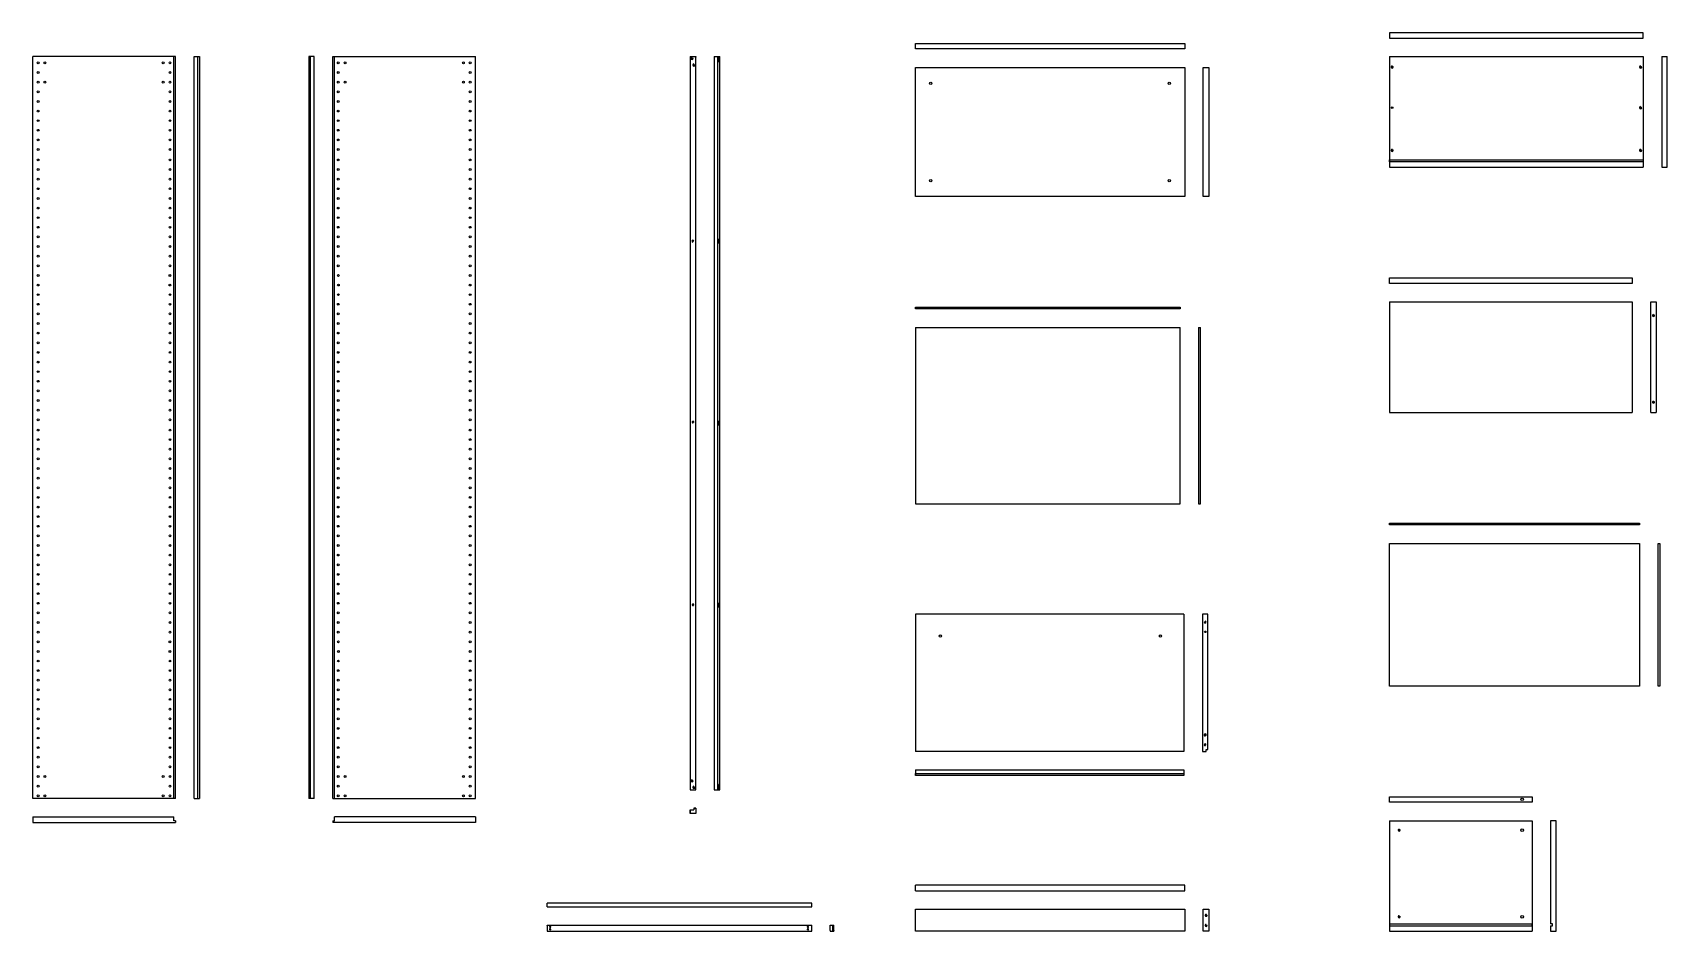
# Model space of a CAD drawing. Header units: millimetres. Extents: x -1335 to 2991, y -7 to 1980.
# Drawn here: x -1335.2 to -892, y 301.4 to 545.1 of the extents above; entities that cross this region are included whole.
import ezdxf

# ---------------------------------------------------------------- set-up
doc = ezdxf.new("R2010")
doc.units = ezdxf.units.MM
doc.layers.get('0').update_dxf_attribs({"color": 8})
doc.layers.add('Incastri', color=4, linetype='Continuous')

msp = doc.modelspace()

# ---------------------------------------------------------------- linework, layer by layer
for p, q in [((-898.55, 545.14), (-967.4, 545.14)), ((-967.4, 545.14), (-967.4, 543.64)), ((-898.55, 543.64), (-898.55, 545.14)), ((-1095.87, 540.72), (-1095.87, 542.22)), ((-1095.87, 542.22), (-1022.87, 542.22)), ((-1022.87, 540.72), (-1095.87, 540.72)), ((-1022.87, 542.22), (-1022.87, 540.72)), ((-967.4, 543.64), (-898.55, 543.64)), ((-1335.23, 337.44), (-1335.23, 538.64)), ((-1296.49, 538.64), (-1335.23, 538.64)), ((-1296.99, 337.44), (-1296.99, 538.64)), ((-1296.49, 337.44), (-1296.49, 538.64)), ((-1291.49, 538.64), (-1289.99, 538.64)), ((-1291.49, 337.44), (-1291.49, 538.64)), ((-1290.49, 337.44), (-1290.49, 538.64)), ((-1289.99, 538.64), (-1289.99, 337.44)), ((-1258.87, 538.64), (-1260.37, 538.64)), ((-1260.37, 538.64), (-1260.37, 337.44)), ((-1259.87, 337.44), (-1259.87, 538.64)), ((-1258.87, 337.44), (-1258.87, 538.64)), ((-1253.87, 337.44), (-1253.87, 538.64)), ((-1253.87, 538.64), (-1215.14, 538.64)), ((-1253.37, 337.44), (-1253.37, 538.64)), ((-1215.14, 337.44), (-1215.14, 538.64)), ((-1156.94, 538.64), (-1156.94, 339.85)), ((-1156.94, 538.64), (-1155.44, 538.64)), ((-1155.44, 538.54), (-1155.44, 538.64)), ((-1155.44, 538.64), (-1155.44, 538.54)), ((-1155.44, 490.21), (-1155.44, 538.54)), ((-1150.44, 538.64), (-1148.94, 538.64)), ((-1150.44, 538.64), (-1150.44, 339.85)), ((-1149.44, 339.85), (-1149.44, 538.64)), ((-1149.23, 538.54), (-1149.23, 537.24)), ((-1149.03, 538.54), (-1149.23, 538.54)), ((-1149.23, 537.24), (-1149.03, 537.24)), ((-1149.03, 537.24), (-1149.03, 538.54)), ((-1148.94, 339.85), (-1148.94, 538.64)), ((-967.4, 538.64), (-898.55, 538.64)), ((-967.4, 538.64), (-967.4, 508.64)), ((-898.55, 538.64), (-898.55, 508.64)), ((-893.55, 538.64), (-892.05, 538.64)), ((-893.55, 538.64), (-893.55, 508.64)), ((-892.05, 508.64), (-892.05, 538.64)), ((-1095.87, 535.72), (-1022.87, 535.72)), ((-1095.87, 500.72), (-1095.87, 535.72)), ((-1022.87, 535.72), (-1022.87, 500.72)), ((-1017.87, 535.72), (-1016.37, 535.72)), ((-1017.87, 500.72), (-1017.87, 535.72)), ((-1016.37, 535.72), (-1016.37, 500.72)), ((-967.4, 510.14), (-967.4, 510.64)), ((-967.4, 510.64), (-898.55, 510.64)), ((-898.55, 510.14), (-967.4, 510.14)), ((-967.4, 508.64), (-898.55, 508.64)), ((-900.05, 508.64), (-898.55, 508.64)), ((-893.55, 508.64), (-892.05, 508.64)), ((-1022.87, 500.72), (-1095.87, 500.72)), ((-1016.37, 500.72), (-1017.87, 500.72)), ((-1155.44, 489.12), (-1155.44, 490.21)), ((-1155.44, 488.02), (-1155.44, 489.12)), ((-1155.44, 441.79), (-1155.44, 488.02)), ((-1155.44, 487.82), (-1155.44, 488.02)), ((-1149.23, 489.12), (-1149.23, 488.02)), ((-1149.03, 489.12), (-1149.23, 489.12)), ((-1149.23, 488.02), (-1149.03, 488.02)), ((-1149.03, 488.02), (-1149.03, 489.12)), ((-967.4, 477.14), (-967.4, 478.64)), ((-967.4, 478.64), (-901.55, 478.64)), ((-901.55, 478.64), (-901.55, 477.14)), ((-901.55, 477.14), (-967.4, 477.14)), ((-1095.87, 470.22), (-1095.87, 470.72)), ((-1095.87, 470.72), (-1024.12, 470.72)), ((-1024.12, 470.22), (-1095.87, 470.22)), ((-1024.12, 470.72), (-1024.12, 470.22)), ((-967.4, 472.14), (-901.55, 472.14)), ((-967.4, 472.14), (-967.4, 442.14)), ((-901.55, 472.14), (-901.55, 442.14)), ((-896.55, 442.14), (-896.55, 472.14)), ((-896.55, 472.14), (-895.05, 472.14)), ((-895.05, 472.14), (-895.05, 442.14)), ((-1095.87, 465.22), (-1095.87, 417.4)), ((-1095.87, 465.22), (-1024.12, 465.22)), ((-1024.12, 417.4), (-1024.12, 465.22)), ((-1019.12, 465.22), (-1018.62, 465.22)), ((-1019.12, 465.22), (-1019.12, 417.4)), ((-1018.62, 417.4), (-1018.62, 465.22)), ((-1155.44, 439.79), (-1155.44, 441.79)), ((-1155.44, 393.36), (-1155.44, 439.79)), ((-1149.23, 439.79), (-1149.23, 438.69)), ((-1149.03, 439.79), (-1149.23, 439.79)), ((-1149.03, 438.69), (-1149.03, 439.79)), ((-967.4, 442.14), (-901.55, 442.14)), ((-896.55, 442.14), (-895.05, 442.14)), ((-1149.23, 438.69), (-1149.03, 438.69)), ((-1095.87, 417.4), (-1024.12, 417.4)), ((-1019.12, 417.4), (-1018.62, 417.4)), ((-967.4, 411.64), (-967.4, 412.14)), ((-967.4, 412.14), (-899.55, 412.14)), ((-899.55, 411.64), (-967.4, 411.64)), ((-899.55, 412.14), (-899.55, 411.64)), ((-967.4, 406.64), (-899.55, 406.64)), ((-967.4, 367.94), (-967.4, 406.64)), ((-899.55, 406.64), (-899.55, 367.94)), ((-894.55, 406.64), (-894.05, 406.64)), ((-894.55, 367.94), (-894.55, 406.64)), ((-894.05, 406.64), (-894.05, 367.94)), ((-1155.44, 390.47), (-1155.44, 393.36)), ((-1155.44, 389.37), (-1155.44, 390.47)), ((-1149.23, 390.47), (-1149.23, 389.37)), ((-1149.03, 390.47), (-1149.23, 390.47)), ((-1149.03, 389.37), (-1149.03, 390.47)), ((-1155.44, 339.85), (-1155.44, 389.37)), ((-1149.23, 389.37), (-1149.03, 389.37)), ((-1023.09, 387.4), (-1095.87, 387.4)), ((-1095.87, 387.4), (-1095.87, 350.2)), ((-1023.09, 387.4), (-1023.09, 350.2)), ((-1018.09, 387.4), (-1018.09, 350.2)), ((-1016.59, 387.4), (-1018.09, 387.4)), ((-1016.59, 350.7), (-1016.59, 387.4)), ((-899.55, 367.94), (-967.4, 367.94)), ((-894.05, 367.94), (-894.55, 367.94)), ((-1023.09, 350.2), (-1095.87, 350.2)), ((-1018.09, 350.2), (-1017.09, 350.2)), ((-1017.09, 350.2), (-1017.09, 350.7)), ((-1017.09, 350.7), (-1016.59, 350.7)), ((-1149.03, 341.25), (-1149.23, 341.25)), ((-1149.23, 341.25), (-1149.23, 339.95)), ((-1149.03, 339.95), (-1149.03, 341.25)), ((-1095.87, 345.2), (-1095.87, 343.7)), ((-1095.87, 345.2), (-1023.09, 345.2)), ((-1095.87, 343.7), (-1095.87, 344.2)), ((-1095.87, 344.2), (-1023.09, 344.2)), ((-1023.09, 343.7), (-1095.87, 343.7)), ((-1023.09, 345.2), (-1023.09, 343.7)), ((-1296.49, 337.44), (-1335.23, 337.44)), ((-1296.49, 337.44), (-1297.99, 337.44)), ((-1291.49, 337.44), (-1289.99, 337.44)), ((-1258.87, 337.44), (-1260.37, 337.44)), ((-1253.87, 337.44), (-1215.14, 337.44)), ((-1253.87, 337.44), (-1252.37, 337.44)), ((-1156.94, 339.85), (-1155.44, 339.85)), ((-1150.44, 339.85), (-1148.94, 339.85)), ((-1149.03, 339.95), (-1149.23, 339.95)), ((-967.4, 336.44), (-967.4, 337.94)), ((-967.4, 337.94), (-928.7, 337.94)), ((-928.7, 337.94), (-928.7, 336.44)), ((-1335.23, 332.44), (-1335.23, 330.94)), ((-1335.23, 332.44), (-1296.99, 332.44)), ((-1296.99, 331.44), (-1296.99, 332.44)), ((-1215.14, 332.44), (-1253.37, 332.44)), ((-1253.37, 331.44), (-1253.37, 332.44)), ((-1215.14, 332.44), (-1215.14, 330.94)), ((-1156.94, 334.35), (-1156.94, 333.35)), ((-1156.94, 333.35), (-1156.94, 334.35)), ((-1156.94, 334.35), (-1155.94, 334.35)), ((-1155.44, 333.35), (-1156.94, 333.35)), ((-1155.94, 334.85), (-1155.44, 334.85)), ((-1155.44, 334.85), (-1155.94, 334.85)), ((-1155.94, 334.85), (-1155.94, 334.35)), ((-1155.44, 334.85), (-1155.44, 333.35)), ((-928.7, 336.44), (-967.4, 336.44)), ((-1335.23, 330.94), (-1296.49, 330.94)), ((-1296.49, 331.44), (-1296.99, 331.44)), ((-1296.49, 331.44), (-1296.49, 330.94)), ((-1253.87, 331.44), (-1253.87, 330.94)), ((-1253.87, 331.44), (-1253.37, 331.44)), ((-1215.14, 330.94), (-1253.87, 330.94)), ((-967.4, 331.44), (-928.7, 331.44)), ((-967.4, 331.44), (-967.4, 301.44)), ((-928.7, 331.44), (-928.7, 301.44)), ((-922.2, 331.44), (-923.7, 331.44)), ((-923.7, 331.44), (-923.7, 303.44)), ((-922.2, 301.44), (-922.2, 331.44)), ((-1095.87, 312.44), (-1095.87, 313.94)), ((-1022.87, 313.94), (-1095.87, 313.94)), ((-1095.87, 312.44), (-1022.87, 312.44)), ((-1022.87, 312.44), (-1022.87, 313.94)), ((-1195.78, 308.04), (-1195.78, 309.04)), ((-1124.03, 309.04), (-1195.78, 309.04)), ((-1195.78, 308.04), (-1124.03, 308.04)), ((-1124.03, 308.04), (-1124.03, 309.04)), ((-1095.87, 307.44), (-1022.87, 307.44)), ((-1095.87, 301.44), (-1095.87, 307.44)), ((-1022.87, 307.44), (-1022.87, 301.44)), ((-1017.87, 307.44), (-1016.37, 307.44)), ((-1017.87, 301.44), (-1017.87, 307.44)), ((-1016.37, 307.44), (-1016.37, 301.44)), ((-1195.78, 303.04), (-1195.78, 303.14)), ((-1195.78, 303.14), (-1124.03, 303.14)), ((-1195.78, 303.04), (-1195.78, 301.64)), ((-1195.78, 301.64), (-1195.78, 301.44)), ((-1195.78, 301.44), (-1124.03, 301.44)), ((-1124.03, 301.44), (-1124.03, 303.14)), ((-1119.03, 303.14), (-1118.03, 303.14)), ((-1119.03, 301.64), (-1119.03, 303.14)), ((-1119.03, 301.64), (-1119.03, 301.44)), ((-1119.03, 301.44), (-1118.03, 301.44)), ((-1118.32, 301.64), (-1118.32, 302.94)), ((-1118.32, 302.94), (-1118.12, 302.94)), ((-1118.12, 301.64), (-1118.32, 301.64)), ((-1118.12, 302.94), (-1118.12, 301.64)), ((-1118.03, 301.64), (-1118.03, 303.14)), ((-1118.03, 301.64), (-1118.03, 301.44)), ((-1022.87, 301.44), (-1095.87, 301.44)), ((-1016.37, 301.44), (-1017.87, 301.44)), ((-967.4, 303.44), (-928.7, 303.44)), ((-967.4, 302.94), (-928.7, 302.94)), ((-967.4, 301.44), (-928.7, 301.44)), ((-928.7, 302.94), (-928.7, 303.44)), ((-923.2, 303.44), (-923.7, 303.44)), ((-923.7, 302.94), (-923.2, 302.94)), ((-923.7, 302.94), (-923.7, 301.44)), ((-923.7, 301.44), (-922.2, 301.44)), ((-923.2, 302.94), (-923.2, 303.44))]:
    msp.add_line(p, q)
at = {"color": 175, "linetype": 'Continuous'}
msp.add_line((-1024.87, 417.4), (-1024.97, 417.3), dxfattribs=at)
at = {"layer": 'Incastri'}
for centre, radius in [((-1333.74, 536.96), 0.25), ((-1331.91, 536.96), 0.25), ((-1299.83, 536.96), 0.25), ((-1298, 536.96), 0.25), ((-1252.37, 536.96), 0.25), ((-1250.54, 536.96), 0.25), ((-1218.45, 536.96), 0.25), ((-1216.62, 536.96), 0.25), ((-1156.45, 538.13), 0.2), ((-1155.94, 536.35), 0.2), ((-1333.74, 534.32), 0.25), ((-1333.74, 531.71), 0.25), ((-1331.91, 531.71), 0.25), ((-1299.83, 531.71), 0.25), ((-1298, 534.32), 0.25), ((-1298, 531.71), 0.25), ((-1252.37, 534.32), 0.25), ((-1252.37, 531.71), 0.25), ((-1250.54, 531.71), 0.25), ((-1218.45, 531.71), 0.25), ((-1216.62, 534.32), 0.25), ((-1216.62, 531.71), 0.25), ((-966.65, 535.84), 0.2), ((-966.65, 535.84), 0.2), ((-899.3, 535.84), 0.2), ((-899.3, 535.84), 0.2), ((-1333.74, 529.1), 0.25), ((-1298, 529.1), 0.25), ((-1252.37, 529.1), 0.25), ((-1216.62, 529.1), 0.25), ((-1091.74, 531.43), 0.3), ((-1027.07, 531.43), 0.3), ((-1333.74, 526.49), 0.25), ((-1333.74, 523.88), 0.25), ((-1298, 526.49), 0.25), ((-1298, 523.88), 0.25), ((-1252.37, 526.49), 0.25), ((-1252.37, 523.88), 0.25), ((-1216.62, 526.49), 0.25), ((-1216.62, 523.88), 0.25), ((-966.65, 524.79), 0.2), ((-966.65, 524.79), 0.2), ((-899.3, 524.79), 0.2), ((-899.3, 524.79), 0.2), ((-1333.74, 521.28), 0.25), ((-1333.74, 518.66), 0.25), ((-1298, 521.28), 0.25), ((-1298, 518.66), 0.25), ((-1252.37, 521.28), 0.25), ((-1252.37, 518.66), 0.25), ((-1216.62, 521.28), 0.25), ((-1216.62, 518.66), 0.25), ((-1333.74, 516.05), 0.25), ((-1298, 516.05), 0.25), ((-1252.37, 516.05), 0.25), ((-1216.62, 516.05), 0.25), ((-1333.74, 513.44), 0.25), ((-1333.74, 510.63), 0.25), ((-1298, 513.44), 0.25), ((-1298, 510.63), 0.25), ((-1252.37, 513.44), 0.25), ((-1252.37, 510.63), 0.25), ((-1216.62, 513.44), 0.25), ((-1216.62, 510.63), 0.25), ((-966.65, 513.24), 0.2), ((-966.65, 513.24), 0.2), ((-899.3, 513.24), 0.2), ((-1333.74, 508.03), 0.25), ((-1333.74, 505.43), 0.25), ((-1298, 508.03), 0.25), ((-1298, 505.43), 0.25), ((-1252.37, 508.03), 0.25), ((-1252.37, 505.43), 0.25), ((-1216.62, 508.03), 0.25), ((-1216.62, 505.43), 0.25), ((-1091.74, 504.98), 0.3), ((-1027.07, 504.98), 0.3), ((-1333.74, 502.83), 0.25), ((-1298, 502.83), 0.25), ((-1252.37, 502.83), 0.25), ((-1216.62, 502.83), 0.25), ((-1333.74, 500.19), 0.25), ((-1333.74, 497.58), 0.25), ((-1298, 500.19), 0.25), ((-1298, 497.58), 0.25), ((-1252.37, 500.19), 0.25), ((-1252.37, 497.58), 0.25), ((-1216.62, 500.19), 0.25), ((-1216.62, 497.58), 0.25), ((-1333.74, 494.97), 0.25), ((-1333.74, 492.36), 0.25), ((-1298, 494.97), 0.25), ((-1298, 492.36), 0.25), ((-1252.37, 494.97), 0.25), ((-1252.37, 492.36), 0.25), ((-1216.62, 494.97), 0.25), ((-1216.62, 492.36), 0.25), ((-1333.74, 489.75), 0.25), ((-1298, 489.75), 0.25), ((-1252.37, 489.75), 0.25), ((-1216.62, 489.75), 0.25), ((-1156.24, 488.61), 0.15), ((-1333.74, 487.14), 0.25), ((-1333.74, 484.53), 0.25), ((-1298, 487.14), 0.25), ((-1298, 484.53), 0.25), ((-1252.37, 487.14), 0.25), ((-1252.37, 484.53), 0.25), ((-1216.62, 487.14), 0.25), ((-1216.62, 484.53), 0.25), ((-1333.74, 481.92), 0.25), ((-1333.73, 479.3), 0.25), ((-1298.01, 479.3), 0.25), ((-1298, 481.92), 0.25), ((-1252.37, 481.92), 0.25), ((-1252.36, 479.3), 0.25), ((-1216.63, 479.3), 0.25), ((-1216.62, 481.92), 0.25), ((-1333.73, 476.7), 0.25), ((-1333.73, 474.09), 0.25), ((-1298.01, 476.7), 0.25), ((-1298, 474.09), 0.25), ((-1252.36, 474.09), 0.25), ((-1252.35, 476.7), 0.25), ((-1216.64, 476.7), 0.25), ((-1216.63, 474.09), 0.25), ((-1333.74, 471.48), 0.25), ((-1298, 471.48), 0.25), ((-1252.37, 471.48), 0.25), ((-1216.62, 471.48), 0.25), ((-1333.74, 468.88), 0.25), ((-1333.74, 466.28), 0.25), ((-1298, 468.88), 0.25), ((-1298, 466.28), 0.25), ((-1252.37, 468.88), 0.25), ((-1252.37, 466.28), 0.25), ((-1216.62, 468.88), 0.25), ((-1216.62, 466.28), 0.25), ((-895.79, 468.44), 0.2), ((-895.79, 468.44), 0.2), ((-1333.74, 463.68), 0.25), ((-1333.74, 461.04), 0.25), ((-1298, 463.68), 0.25), ((-1298, 461.04), 0.25), ((-1252.37, 463.68), 0.25), ((-1252.37, 461.04), 0.25), ((-1216.62, 463.68), 0.25), ((-1216.62, 461.04), 0.25), ((-1333.74, 458.43), 0.25), ((-1298, 458.43), 0.25), ((-1252.37, 458.43), 0.25), ((-1216.62, 458.43), 0.25), ((-1333.74, 455.82), 0.25), ((-1333.74, 453.21), 0.25), ((-1298, 455.82), 0.25), ((-1298, 453.21), 0.25), ((-1252.37, 455.82), 0.25), ((-1252.37, 453.21), 0.25), ((-1216.62, 455.82), 0.25), ((-1216.62, 453.21), 0.25), ((-1333.74, 450.6), 0.25), ((-1333.74, 448), 0.25), ((-1298, 450.6), 0.25), ((-1298, 448), 0.25), ((-1252.37, 450.6), 0.25), ((-1252.37, 448), 0.25), ((-1216.62, 450.6), 0.25), ((-1216.62, 448), 0.25), ((-1333.74, 445.38), 0.25), ((-1298, 445.38), 0.25), ((-1252.37, 445.38), 0.25), ((-1216.62, 445.38), 0.25), ((-895.79, 444.94), 0.2), ((-895.79, 444.94), 0.2), ((-1333.74, 442.78), 0.25), ((-1333.74, 440.16), 0.25), ((-1298, 442.78), 0.25), ((-1298, 440.16), 0.25), ((-1252.37, 442.78), 0.25), ((-1252.37, 440.16), 0.25), ((-1216.62, 442.78), 0.25), ((-1216.62, 440.16), 0.25), ((-1156.2, 439.55), 0.15), ((-1156.2, 439.55), 0.15), ((-1333.74, 437.38), 0.25), ((-1333.74, 434.78), 0.25), ((-1298, 437.38), 0.25), ((-1298, 434.78), 0.25), ((-1252.37, 437.38), 0.25), ((-1252.37, 434.78), 0.25), ((-1216.62, 437.38), 0.25), ((-1216.62, 434.78), 0.25), ((-1333.74, 432.18), 0.25), ((-1298, 432.18), 0.25), ((-1252.37, 432.18), 0.25), ((-1216.62, 432.18), 0.25), ((-1333.74, 429.58), 0.25), ((-1333.74, 426.94), 0.25), ((-1298, 429.58), 0.25), ((-1298, 426.94), 0.25), ((-1252.37, 429.58), 0.25), ((-1252.37, 426.94), 0.25), ((-1216.62, 429.58), 0.25), ((-1216.62, 426.94), 0.25), ((-1333.74, 424.33), 0.25), ((-1333.74, 421.72), 0.25), ((-1298, 424.33), 0.25), ((-1298, 421.72), 0.25), ((-1252.37, 424.33), 0.25), ((-1252.37, 421.72), 0.25), ((-1216.62, 424.33), 0.25), ((-1216.62, 421.72), 0.25), ((-1333.74, 419.11), 0.25), ((-1333.74, 416.5), 0.25), ((-1298, 419.11), 0.25), ((-1298, 416.5), 0.25), ((-1252.37, 419.11), 0.25), ((-1252.37, 416.5), 0.25), ((-1216.62, 419.11), 0.25), ((-1216.62, 416.5), 0.25), ((-1333.74, 413.89), 0.25), ((-1298, 413.89), 0.25), ((-1252.37, 413.89), 0.25), ((-1216.62, 413.89), 0.25), ((-1333.74, 411.28), 0.25), ((-1333.74, 408.68), 0.25), ((-1298, 411.28), 0.25), ((-1298, 408.68), 0.25), ((-1252.37, 411.28), 0.25), ((-1252.37, 408.68), 0.25), ((-1216.62, 411.28), 0.25), ((-1216.62, 408.68), 0.25), ((-1333.74, 406.08), 0.25), ((-1333.74, 403.48), 0.25), ((-1298, 406.08), 0.25), ((-1298, 403.48), 0.25), ((-1252.37, 406.08), 0.25), ((-1252.37, 403.48), 0.25), ((-1216.62, 406.08), 0.25), ((-1216.62, 403.48), 0.25), ((-1333.74, 400.84), 0.25), ((-1298, 400.84), 0.25), ((-1252.37, 400.84), 0.25), ((-1216.62, 400.84), 0.25), ((-1333.74, 398.23), 0.25), ((-1333.74, 395.62), 0.25), ((-1298, 398.23), 0.25), ((-1298, 395.62), 0.25), ((-1252.37, 398.23), 0.25), ((-1252.37, 395.62), 0.25), ((-1216.62, 398.23), 0.25), ((-1216.62, 395.62), 0.25), ((-1333.74, 393.01), 0.25), ((-1333.74, 390.4), 0.25), ((-1298, 393.01), 0.25), ((-1298, 390.4), 0.25), ((-1252.37, 393.01), 0.25), ((-1252.37, 390.4), 0.25), ((-1216.62, 393.01), 0.25), ((-1216.62, 390.4), 0.25), ((-1156.2, 389.99), 0.15), ((-1156.2, 389.99), 0.15), ((-1333.74, 387.79), 0.25), ((-1298, 387.79), 0.25), ((-1252.37, 387.79), 0.25), ((-1216.62, 387.79), 0.25), ((-1333.74, 385.18), 0.25), ((-1333.74, 382.57), 0.25), ((-1298, 385.18), 0.25), ((-1298, 382.57), 0.25), ((-1252.37, 385.18), 0.25), ((-1252.37, 382.57), 0.25), ((-1216.62, 385.18), 0.25), ((-1216.62, 382.57), 0.25), ((-1089.13, 381.51), 0.3), ((-1029.47, 381.51), 0.3), ((-1017.33, 382.65), 0.2), ((-1017.33, 385.3), 0.15), ((-1017.33, 385.3), 0.15), ((-1333.73, 379.95), 0.25), ((-1333.73, 377.34), 0.25), ((-1298.01, 379.95), 0.25), ((-1298.01, 377.34), 0.25), ((-1252.36, 379.95), 0.25), ((-1252.35, 377.34), 0.25), ((-1216.64, 377.34), 0.25), ((-1216.63, 379.95), 0.25), ((-1333.74, 372.13), 0.25), ((-1333.73, 374.74), 0.25), ((-1298, 374.74), 0.25), ((-1298, 372.13), 0.25), ((-1252.37, 372.13), 0.25), ((-1252.36, 374.74), 0.25), ((-1216.63, 374.74), 0.25), ((-1216.62, 372.13), 0.25), ((-1333.74, 369.53), 0.25), ((-1298, 369.53), 0.25), ((-1252.37, 369.53), 0.25), ((-1216.62, 369.53), 0.25), ((-1333.74, 366.93), 0.25), ((-1333.74, 364.33), 0.25), ((-1298, 366.93), 0.25), ((-1298, 364.33), 0.25), ((-1252.37, 366.93), 0.25), ((-1252.37, 364.33), 0.25), ((-1216.62, 366.93), 0.25), ((-1216.62, 364.33), 0.25), ((-1333.74, 361.69), 0.25), ((-1333.74, 359.08), 0.25), ((-1298, 361.69), 0.25), ((-1298, 359.08), 0.25), ((-1252.37, 361.69), 0.25), ((-1252.37, 359.08), 0.25), ((-1216.62, 361.69), 0.25), ((-1216.62, 359.08), 0.25), ((-1333.74, 356.47), 0.25), ((-1298, 356.47), 0.25), ((-1252.37, 356.47), 0.25), ((-1216.62, 356.47), 0.25), ((-1017.33, 354.66), 0.2), ((-1333.74, 353.86), 0.25), ((-1333.74, 351.25), 0.25), ((-1298, 353.86), 0.25), ((-1298, 351.25), 0.25), ((-1252.37, 353.86), 0.25), ((-1252.37, 351.25), 0.25), ((-1216.62, 353.86), 0.25), ((-1216.62, 351.25), 0.25), ((-1017.33, 352.01), 0.15), ((-1017.33, 352.01), 0.15), ((-1333.74, 348.65), 0.25), ((-1333.74, 346.03), 0.25), ((-1298, 348.65), 0.25), ((-1298, 346.03), 0.25), ((-1252.37, 348.65), 0.25), ((-1252.37, 346.03), 0.25), ((-1216.62, 348.65), 0.25), ((-1216.62, 346.03), 0.25), ((-1333.74, 343.42), 0.25), ((-1331.91, 343.42), 0.25), ((-1299.83, 343.42), 0.25), ((-1298, 343.42), 0.25), ((-1252.37, 343.42), 0.25), ((-1250.54, 343.42), 0.25), ((-1218.45, 343.42), 0.25), ((-1216.62, 343.42), 0.25), ((-1156.45, 342.24), 0.2), ((-1156.45, 342.24), 0.2), ((-1333.74, 340.81), 0.25), ((-1333.74, 338.2), 0.25), ((-1331.91, 338.2), 0.25), ((-1299.83, 338.2), 0.25), ((-1298, 340.81), 0.25), ((-1298, 338.2), 0.25), ((-1252.37, 340.81), 0.25), ((-1252.37, 338.2), 0.25), ((-1250.54, 338.2), 0.25), ((-1218.45, 338.2), 0.25), ((-1216.62, 340.81), 0.25), ((-1216.62, 338.2), 0.25), ((-1155.94, 340.46), 0.2), ((-1155.94, 340.46), 0.2), ((-931.4, 337.21), 0.33), ((-964.75, 328.88), 0.2), ((-964.75, 328.88), 0.2), ((-931.4, 328.88), 0.35), ((-1017.08, 305.8), 0.2), ((-1194.95, 302.63), 0.136), ((-1194.95, 302.63), 0.136), ((-1194.95, 301.95), 0.136), ((-1194.95, 301.95), 0.136), ((-1125.05, 302.63), 0.136), ((-1125.05, 302.63), 0.136), ((-1125.05, 301.95), 0.136), ((-1125.05, 301.95), 0.136), ((-1017.08, 303.03), 0.2), ((-964.75, 305.38), 0.2), ((-964.75, 305.38), 0.2), ((-931.4, 305.38), 0.35)]:
    msp.add_circle(centre, radius, dxfattribs=at)
for centre, radius, start, end in [((-1156.45, 538.13), 0.3, 90, 0), ((-1155.94, 536.35), 0.3, 90, 0), ((-966.65, 535.84), 0.3, 90, 0), ((-899.3, 535.84), 0.3, 90, 0), ((-899.3, 524.79), 0.3, 90, 0), ((-966.65, 513.24), 0.3, 90, 0), ((-899.3, 513.24), 0.3, 90, 0), ((-1156.24, 488.61), 0.25, 0, 180), ((-1156.24, 488.61), 0.25, 180, 270), ((-895.79, 468.44), 0.3, 90, 0), ((-895.79, 444.94), 0.3, 90, 0), ((-1156.2, 439.55), 0.25, 0, 180), ((-1156.2, 439.55), 0.25, 180, 270), ((-1156.2, 389.99), 0.25, 0, 180), ((-1156.2, 389.99), 0.25, 180, 270), ((-1017.33, 385.3), 0.25, 180, 0), ((-1017.33, 385.3), 0.25, 0, 90), ((-1017.33, 354.66), 0.3, 0, 270), ((-1017.33, 352.01), 0.25, 0, 180), ((-1017.33, 352.01), 0.25, 180, 270), ((-1156.45, 342.24), 0.3, 90, 0), ((-1155.94, 340.46), 0.3, 90, 0), ((-964.75, 328.88), 0.3, 90, 0), ((-1017.08, 305.8), 0.3, 90, 0), ((-1194.95, 302.63), 0.204, 270, 180), ((-1194.95, 301.95), 0.204, 270, 180), ((-1125.05, 302.63), 0.204, 270, 180), ((-1125.05, 301.95), 0.204, 270, 180), ((-1017.08, 303.03), 0.3, 90, 0), ((-964.75, 305.38), 0.3, 90, 0)]:
    msp.add_arc(centre, radius, start, end, dxfattribs=at)

doc.saveas('drawing.dxf')
